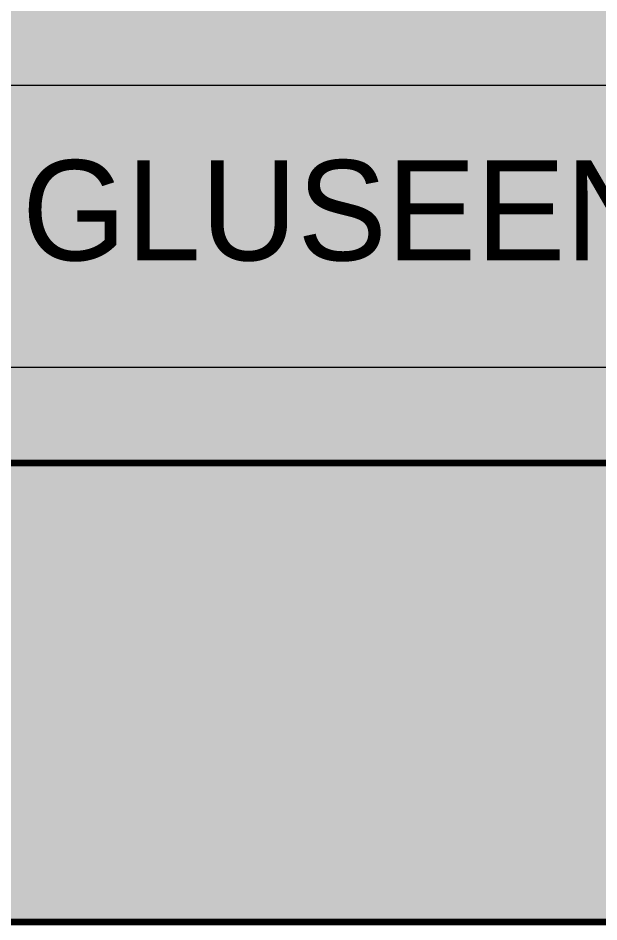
# Model space of a CAD drawing. Header units: inches. Extents: x 37 to 1597, y -2186 to -38.
# Drawn here: x 707.3 to 849.2, y -2185.6 to -1964.6 of the extents above; entities that cross this region are included whole.
import ezdxf

# ---------------------------------------------------------------- set-up
doc = ezdxf.new("R2010")
doc.units = ezdxf.units.IN
doc.header["$MEASUREMENT"] = 0
doc.layers.add('Layer 1', color=7, linetype='Continuous')

# ---------------------------------------------------------------- blocks, each defined once
blk = doc.blocks.new('block 23')
at = {"layer": 'Layer 1', "true_color": 0x4e81bd}
h = blk.add_hatch(color=163, dxfattribs=at)
h.dxf.hatch_style = 2
h.paths.add_polyline_path([(629.82, -2049.95), (933.21, -2049.95), (933.21, -1981.13), (629.82, -1981.13)])
at = {"layer": 'Layer 1', "lineweight": 0}
blk.add_lwpolyline([(629.82, -2049.95), (933.21, -2049.95), (933.21, -1981.13), (629.82, -1981.13), (629.82, -2049.95)], dxfattribs=at)
at = {"layer": 'Layer 1', "color": 18, "true_color": 0x000000, "insert": (708.25, -2024.21), "char_height": 24.48, "attachment_point": 7}
blk.add_mtext('\\fMyriad Pro|b0|i0|c0|p34;\\W1;GLUSEEN', dxfattribs=at)
blk = doc.blocks.new('block 22')
at = {"layer": 'Layer 1', "true_color": 0xfde9cc}
h = blk.add_hatch(color=254, dxfattribs=at)
h.dxf.hatch_style = 2
edge = h.paths.add_edge_path()
edge.add_spline(control_points=[(588.33, -1754.93), (588.33, -1741.16), (616.54, -1730), (651.33, -1730), (651.33, -1730), (903.33, -1730), (903.33, -1730), (938.13, -1730), (966.33, -1741.16), (966.33, -1754.93), (966.33, -1754.93), (966.33, -2048.4), (966.33, -2048.4), (966.33, -2062.17), (938.13, -2073.33), (903.33, -2073.33), (903.33, -2073.33), (651.33, -2073.33), (651.33, -2073.33), (616.54, -2073.33), (588.33, -2062.17), (588.33, -2048.4), (588.33, -2048.4), (588.33, -1754.93), (588.33, -1754.93)], knot_values=[0, 0, 0, 0, 1, 1, 1, 2, 2, 2, 3, 3, 3, 4, 4, 4, 5, 5, 5, 6, 6, 6, 7, 7, 7, 8, 8, 8, 8], degree=3, periodic=1)
at = {"layer": 'Layer 1', "color": 250, "lineweight": 140, "true_color": 0x231f20}
blk.add_open_spline([(588.33, -1754.93), (588.33, -1741.16), (616.54, -1730), (651.33, -1730), (651.33, -1730), (903.33, -1730), (903.33, -1730), (938.13, -1730), (966.33, -1741.16), (966.33, -1754.93), (966.33, -1754.93), (966.33, -2048.4), (966.33, -2048.4), (966.33, -2062.17), (938.13, -2073.33), (903.33, -2073.33), (903.33, -2073.33), (651.33, -2073.33), (651.33, -2073.33), (616.54, -2073.33), (588.33, -2062.17), (588.33, -2048.4), (588.33, -2048.4), (588.33, -1754.93), (588.33, -1754.93)], degree=3, knots=[0, 0, 0, 0, 1, 1, 1, 2, 2, 2, 3, 3, 3, 4, 4, 4, 5, 5, 5, 6, 6, 6, 7, 7, 7, 8, 8, 8, 8], dxfattribs=at)
at = {"layer": 'Layer 1'}
blk.add_blockref('block 23', (0, 0), dxfattribs=at)

msp = doc.modelspace()

# ---------------------------------------------------------------- hatches: boundary and pattern name
at = {"layer": 'Layer 1', "true_color": 0xd26927}
h = msp.add_hatch(color=32, dxfattribs=at)
h.dxf.hatch_style = 2
edge = h.paths.add_edge_path()
edge.add_spline(control_points=[(37.02, -139.7), (37.02, -83.28), (61.29, -37.55), (91.23, -37.55), (91.23, -37.55), (1542.82, -37.55), (1542.82, -37.55), (1572.76, -37.55), (1597.04, -83.28), (1597.04, -139.7), (1597.04, -139.7), (1597.04, -2083.4), (1597.04, -2083.4), (1597.04, -2139.82), (1572.76, -2185.55), (1542.82, -2185.55), (1542.82, -2185.55), (91.23, -2185.55), (91.23, -2185.55), (61.29, -2185.55), (37.02, -2139.82), (37.02, -2083.4), (37.02, -2083.4), (37.02, -139.7), (37.02, -139.7)], knot_values=[0, 0, 0, 0, 1, 1, 1, 2, 2, 2, 3, 3, 3, 4, 4, 4, 5, 5, 5, 6, 6, 6, 7, 7, 7, 8, 8, 8, 8], degree=3, periodic=1)

# ---------------------------------------------------------------- linework, layer by layer
at = {"layer": 'Layer 1', "color": 250, "lineweight": 211, "true_color": 0x231f20}
msp.add_open_spline([(37.02, -139.7), (37.02, -83.28), (61.29, -37.55), (91.23, -37.55), (91.23, -37.55), (1542.82, -37.55), (1542.82, -37.55), (1572.76, -37.55), (1597.04, -83.28), (1597.04, -139.7), (1597.04, -139.7), (1597.04, -2083.4), (1597.04, -2083.4), (1597.04, -2139.82), (1572.76, -2185.55), (1542.82, -2185.55), (1542.82, -2185.55), (91.23, -2185.55), (91.23, -2185.55), (61.29, -2185.55), (37.02, -2139.82), (37.02, -2083.4), (37.02, -2083.4), (37.02, -139.7), (37.02, -139.7)], degree=3, knots=[0, 0, 0, 0, 1, 1, 1, 2, 2, 2, 3, 3, 3, 4, 4, 4, 5, 5, 5, 6, 6, 6, 7, 7, 7, 8, 8, 8, 8], dxfattribs=at)

# ---------------------------------------------------------------- block references
at = {"layer": 'Layer 1'}
msp.add_blockref('block 22', (0, 0), dxfattribs=at)

doc.saveas('drawing.dxf')
